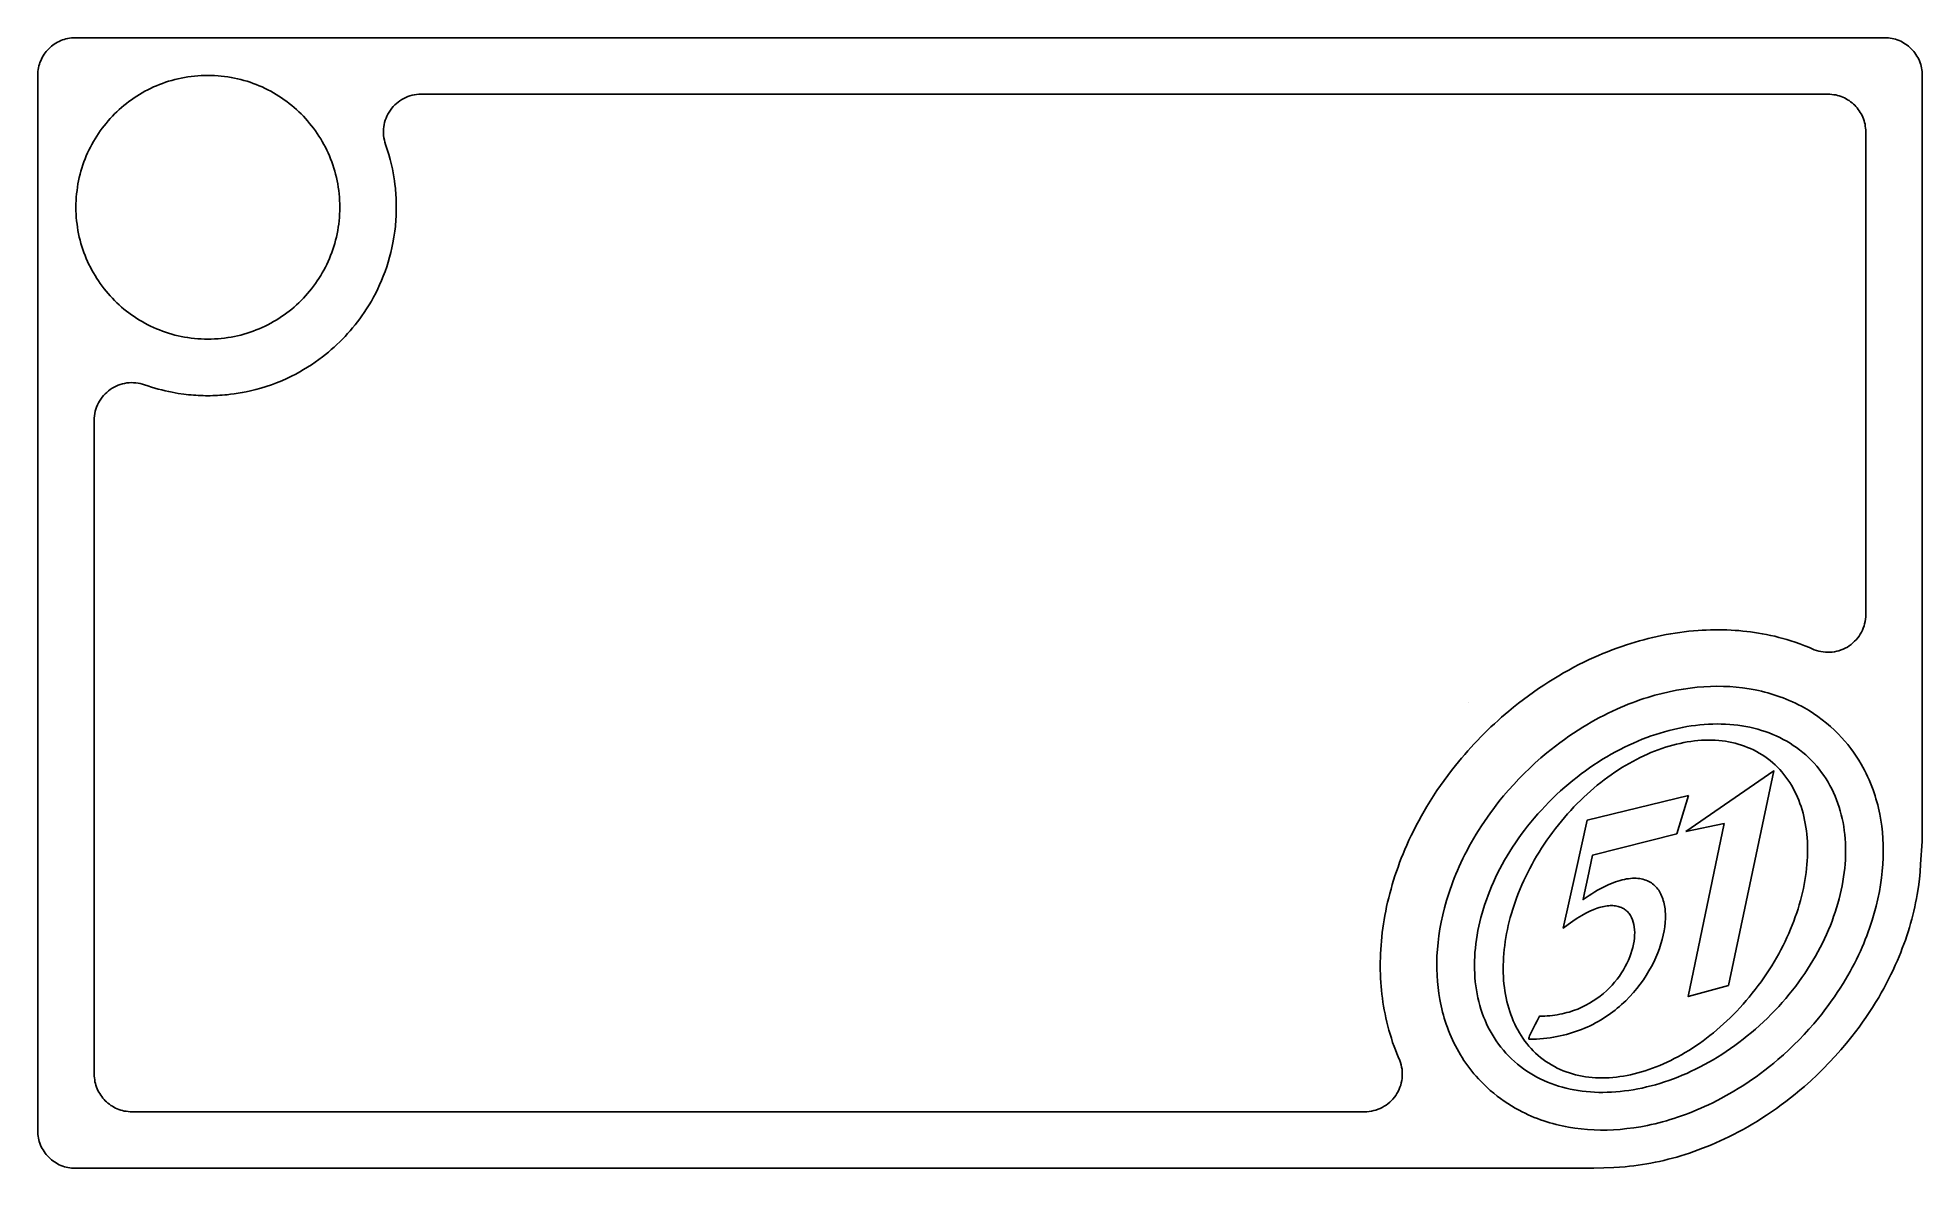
# Model space of a CAD drawing. Extents: x 0 to 500, y 0 to 300.
import ezdxf

# ---------------------------------------------------------------- set-up
doc = ezdxf.new("R2010")
doc.units = 0
doc.layers.add('Nível Padrão', color=18, linetype='CONTINUOUS')

msp = doc.modelspace()

# ---------------------------------------------------------------- linework, layer by layer
at = {"layer": 'Nível Padrão'}
for points in [[(0, 10), (0, 290), (0.01, 290.51), (0.05, 291.02), (0.12, 291.52), (0.2, 292.02), (0.31, 292.5), (0.45, 292.97), (0.61, 293.44), (0.79, 293.89), (0.99, 294.34), (1.21, 294.77), (1.45, 295.19), (1.71, 295.59), (1.99, 295.98), (2.28, 296.36), (2.6, 296.72), (2.93, 297.07), (3.28, 297.4), (3.64, 297.72), (4.02, 298.01), (4.41, 298.29), (4.81, 298.55), (5.23, 298.79), (5.66, 299.01), (6.11, 299.21), (6.56, 299.39), (7.03, 299.55), (7.5, 299.69), (7.98, 299.8), (8.48, 299.88), (8.98, 299.95), (9.49, 299.99), (10, 300), (490, 300), (490.5, 299.99), (490.99, 299.95), (491.48, 299.89), (491.96, 299.81), (492.44, 299.7), (492.91, 299.57), (493.37, 299.41), (493.83, 299.24), (494.27, 299.04), (494.71, 298.82), (495.13, 298.58), (495.55, 298.32), (495.95, 298.04), (496.34, 297.74), (496.71, 297.41), (497.07, 297.07), (497.41, 296.71), (497.74, 296.34), (498.04, 295.95), (498.32, 295.55), (498.58, 295.13), (498.82, 294.71), (499.04, 294.27), (499.24, 293.83), (499.41, 293.37), (499.57, 292.91), (499.7, 292.44), (499.81, 291.96), (499.89, 291.48), (499.95, 290.99), (499.99, 290.5), (500, 290), (500, 86.71), (499.56, 80.71), (499.42, 78.69), (499.22, 76.68), (498.96, 74.68), (498.65, 72.68), (498.45, 71.57), (498.23, 70.46), (498, 69.36), (497.74, 68.26), (497.48, 67.16), (497.19, 66.07), (496.89, 64.98), (496.58, 63.9), (496.23, 62.78), (495.87, 61.67), (495.5, 60.56), (495.11, 59.46), (494.7, 58.37), (494.28, 57.28), (493.84, 56.2), (493.39, 55.12), (492.83, 53.87), (492.26, 52.62), (491.67, 51.39), (491.06, 50.16), (490.43, 48.94), (489.79, 47.74), (489.12, 46.54), (488.43, 45.36), (487.62, 44.01), (486.79, 42.67), (485.94, 41.35), (485.06, 40.04), (484.16, 38.75), (483.24, 37.48), (482.3, 36.22), (481.33, 34.97), (479.89, 33.19), (478.41, 31.44), (476.89, 29.73), (475.33, 28.05), (473.73, 26.41), (472.09, 24.81), (470.42, 23.25), (468.71, 21.72), (467.51, 20.7), (466.3, 19.69), (465.07, 18.71), (463.82, 17.74), (462.56, 16.8), (461.28, 15.88), (459.99, 14.97), (458.68, 14.09), (457.46, 13.3), (456.24, 12.53), (455, 11.78), (453.75, 11.05), (452.48, 10.34), (451.21, 9.65), (449.93, 8.98), (448.63, 8.33), (447.49, 7.78), (446.35, 7.25), (445.2, 6.74), (444.05, 6.24), (442.88, 5.77), (441.71, 5.31), (440.53, 4.86), (439.35, 4.44), (438.23, 4.05), (437.1, 3.68), (435.97, 3.33), (434.84, 3), (433.7, 2.68), (432.55, 2.39), (431.4, 2.1), (430.25, 1.84), (429.13, 1.6), (428.01, 1.38), (426.88, 1.17), (425.75, 0.99), (424.61, 0.82), (423.48, 0.67), (422.34, 0.54), (421.2, 0.43), (419.69, 0.31), (418.18, 0.22), (412.86, 0), (10, 0), (9.5, 0.01), (9.01, 0.05), (8.52, 0.11), (8.04, 0.19), (7.56, 0.3), (7.09, 0.43), (6.63, 0.59), (6.17, 0.76), (5.73, 0.96), (5.29, 1.18), (4.87, 1.42), (4.45, 1.68), (4.05, 1.96), (3.66, 2.26), (3.29, 2.59), (2.93, 2.93), (2.59, 3.29), (2.26, 3.66), (1.96, 4.05), (1.68, 4.45), (1.42, 4.87), (1.18, 5.29), (0.96, 5.73), (0.76, 6.17), (0.59, 6.63), (0.43, 7.09), (0.3, 7.56), (0.19, 8.04), (0.11, 8.52), (0.05, 9.01), (0.01, 9.5), (0, 10)], [(10.14, 255.01), (10.16, 255.91), (10.19, 256.81), (10.25, 257.7), (10.33, 258.59), (10.43, 259.47), (10.55, 260.34), (10.69, 261.2), (10.86, 262.06), (11.04, 262.91), (11.25, 263.76), (11.47, 264.59), (11.72, 265.42), (11.98, 266.23), (12.27, 267.04), (12.57, 267.84), (12.89, 268.63), (13.24, 269.41), (13.6, 270.18), (13.97, 270.94), (14.37, 271.69), (14.78, 272.43), (15.21, 273.16), (15.66, 273.87), (16.12, 274.58), (16.6, 275.27), (17.1, 275.95), (17.61, 276.62), (18.14, 277.27), (18.68, 277.91), (19.24, 278.54), (19.81, 279.16), (20.4, 279.76), (21, 280.34), (21.61, 280.92), (22.24, 281.47), (22.88, 282.02), (23.54, 282.54), (24.2, 283.06), (24.88, 283.55), (25.58, 284.03), (26.28, 284.49), (27, 284.94), (27.72, 285.37), (28.46, 285.78), (29.21, 286.18), (29.97, 286.56), (30.74, 286.92), (31.52, 287.26), (32.31, 287.58), (33.11, 287.88), (33.92, 288.17), (34.74, 288.43), (35.56, 288.68), (36.4, 288.91), (37.24, 289.11), (38.09, 289.3), (38.95, 289.46), (39.81, 289.61), (40.69, 289.73), (41.57, 289.83), (42.45, 289.91), (43.34, 289.96), (44.24, 290), (45.14, 290.01), (46.05, 290), (46.95, 289.96), (47.84, 289.91), (48.72, 289.83), (49.6, 289.73), (50.47, 289.61), (51.34, 289.46), (52.2, 289.3), (53.05, 289.11), (53.89, 288.91), (54.73, 288.68), (55.55, 288.43), (56.37, 288.17), (57.18, 287.88), (57.98, 287.58), (58.77, 287.26), (59.55, 286.92), (60.32, 286.56), (61.08, 286.18), (61.83, 285.78), (62.57, 285.37), (63.29, 284.94), (64.01, 284.49), (64.71, 284.03), (65.41, 283.55), (66.09, 283.06), (66.75, 282.54), (67.41, 282.02), (68.05, 281.47), (68.68, 280.92), (69.29, 280.34), (69.89, 279.76), (70.48, 279.16), (71.05, 278.54), (71.61, 277.91), (72.15, 277.27), (72.68, 276.62), (73.19, 275.95), (73.69, 275.27), (74.17, 274.58), (74.63, 273.87), (75.08, 273.16), (75.51, 272.43), (75.92, 271.69), (76.32, 270.94), (76.69, 270.18), (77.05, 269.41), (77.39, 268.63), (77.72, 267.84), (78.02, 267.04), (78.31, 266.23), (78.57, 265.42), (78.82, 264.59), (79.04, 263.76), (79.25, 262.91), (79.43, 262.06), (79.6, 261.2), (79.74, 260.34), (79.86, 259.47), (79.96, 258.59), (80.04, 257.7), (80.1, 256.81), (80.13, 255.91), (80.14, 255.01), (80.13, 254.1), (80.1, 253.21), (80.04, 252.32), (79.96, 251.43), (79.86, 250.55), (79.74, 249.68), (79.6, 248.81), (79.43, 247.95), (79.25, 247.1), (79.04, 246.26), (78.82, 245.43), (78.57, 244.6), (78.31, 243.78), (78.02, 242.97), (77.72, 242.17), (77.39, 241.38), (77.05, 240.6), (76.69, 239.83), (76.32, 239.07), (75.92, 238.33), (75.51, 237.59), (75.08, 236.86), (74.63, 236.14), (74.17, 235.44), (73.69, 234.75), (73.19, 234.07), (72.68, 233.4), (72.15, 232.75), (71.61, 232.1), (71.05, 231.48), (70.48, 230.86), (69.89, 230.26), (69.29, 229.67), (68.68, 229.1), (68.05, 228.54), (67.41, 228), (66.75, 227.47), (66.09, 226.96), (65.41, 226.47), (64.71, 225.99), (64.01, 225.52), (63.29, 225.08), (62.57, 224.65), (61.83, 224.23), (61.08, 223.84), (60.32, 223.46), (59.55, 223.1), (58.77, 222.76), (57.98, 222.44), (57.18, 222.13), (56.37, 221.85), (55.55, 221.58), (54.73, 221.34), (53.89, 221.11), (53.05, 220.9), (52.2, 220.72), (51.34, 220.56), (50.47, 220.41), (49.6, 220.29), (48.72, 220.19), (47.84, 220.11), (46.95, 220.05), (46.05, 220.02), (45.14, 220.01), (44.24, 220.02), (43.34, 220.05), (42.45, 220.11), (41.57, 220.19), (40.69, 220.29), (39.81, 220.41), (38.95, 220.56), (38.09, 220.72), (37.24, 220.9), (36.4, 221.11), (35.56, 221.34), (34.74, 221.58), (33.92, 221.85), (33.11, 222.13), (32.31, 222.44), (31.52, 222.76), (30.74, 223.1), (29.97, 223.46), (29.21, 223.84), (28.46, 224.23), (27.72, 224.65), (27, 225.08), (26.28, 225.52), (25.58, 225.99), (24.88, 226.47), (24.2, 226.96), (23.54, 227.47), (22.88, 228), (22.24, 228.54), (21.61, 229.1), (21, 229.67), (20.4, 230.26), (19.81, 230.86), (19.24, 231.48), (18.68, 232.1), (18.14, 232.75), (17.61, 233.4), (17.1, 234.07), (16.6, 234.75), (16.12, 235.44), (15.66, 236.14), (15.21, 236.86), (14.78, 237.59), (14.37, 238.33), (13.97, 239.07), (13.6, 239.83), (13.24, 240.6), (12.89, 241.38), (12.57, 242.17), (12.27, 242.97), (11.98, 243.78), (11.72, 244.6), (11.47, 245.43), (11.25, 246.26), (11.04, 247.1), (10.86, 247.95), (10.69, 248.81), (10.55, 249.68), (10.43, 250.55), (10.33, 251.43), (10.25, 252.32), (10.19, 253.21), (10.16, 254.1), (10.14, 255.01)], [(15, 25), (15.01, 24.49), (15.05, 23.98), (15.12, 23.48), (15.2, 22.98), (15.31, 22.5), (15.45, 22.03), (15.61, 21.56), (15.79, 21.11), (15.99, 20.66), (16.21, 20.23), (16.45, 19.81), (16.71, 19.41), (16.99, 19.02), (17.28, 18.64), (17.6, 18.28), (17.93, 17.93), (18.28, 17.6), (18.64, 17.28), (19.02, 16.99), (19.41, 16.71), (19.81, 16.45), (20.23, 16.21), (20.66, 15.99), (21.11, 15.79), (21.56, 15.61), (22.03, 15.45), (22.5, 15.31), (22.98, 15.2), (23.48, 15.12), (23.98, 15.05), (24.49, 15.01), (25, 15), (352.04, 15), (352.66, 15.02), (353.27, 15.08), (353.87, 15.17), (354.46, 15.3), (355.04, 15.46), (355.61, 15.66), (356.17, 15.89), (356.71, 16.16), (357.23, 16.45), (357.74, 16.78), (358.22, 17.14), (358.69, 17.53), (359.13, 17.95), (359.54, 18.39), (359.94, 18.86), (360.3, 19.36), (360.63, 19.88), (360.93, 20.42), (361.19, 20.97), (361.42, 21.53), (361.61, 22.1), (361.77, 22.69), (361.89, 23.28), (361.98, 23.87), (362.03, 24.47), (362.04, 25.07), (362.02, 25.68), (361.96, 26.28), (361.86, 26.88), (361.73, 27.47), (361.56, 28.06), (361.35, 28.64), (360.95, 29.56), (360.57, 30.49), (360.2, 31.42), (359.86, 32.36), (359.48, 33.42), (359.13, 34.49), (358.8, 35.56), (358.49, 36.63), (358.2, 37.71), (357.93, 38.8), (357.68, 39.89), (357.45, 40.99), (357.25, 42.02), (357.07, 43.06), (356.9, 44.1), (356.76, 45.14), (356.63, 46.19), (356.51, 47.23), (356.42, 48.28), (356.34, 49.33), (356.28, 50.42), (356.23, 51.51), (356.2, 52.6), (356.19, 53.69), (356.19, 54.78), (356.22, 55.86), (356.26, 56.95), (356.31, 58.04), (356.39, 59.18), (356.49, 60.31), (356.6, 61.44), (356.73, 62.57), (356.87, 63.7), (357.04, 64.83), (357.22, 65.95), (357.42, 67.07), (357.64, 68.26), (357.89, 69.43), (358.15, 70.61), (358.43, 71.78), (358.73, 72.95), (359.05, 74.11), (359.38, 75.27), (359.73, 76.42), (360.1, 77.6), (360.5, 78.78), (360.91, 79.95), (361.34, 81.12), (361.78, 82.27), (362.24, 83.43), (362.72, 84.57), (363.21, 85.71), (363.81, 87.03), (364.43, 88.35), (365.07, 89.65), (365.73, 90.94), (366.4, 92.22), (367.1, 93.49), (367.82, 94.75), (368.56, 96), (369.43, 97.42), (370.32, 98.82), (371.23, 100.21), (372.17, 101.58), (373.13, 102.93), (374.12, 104.27), (375.13, 105.59), (376.15, 106.9), (376.95, 107.88), (377.76, 108.85), (378.59, 109.81), (379.42, 110.76), (380.26, 111.7), (381.12, 112.63), (381.99, 113.55), (382.87, 114.46), (383.76, 115.35), (384.66, 116.24), (385.57, 117.12), (386.49, 117.98), (387.43, 118.83), (388.37, 119.68), (389.33, 120.51), (390.29, 121.32), (391.56, 122.38), (392.85, 123.4), (394.16, 124.41), (395.48, 125.4), (396.82, 126.36), (398.18, 127.3), (399.55, 128.22), (400.94, 129.12), (402.23, 129.92), (403.54, 130.71), (404.85, 131.48), (406.18, 132.22), (407.53, 132.94), (408.88, 133.64), (410.24, 134.32), (411.62, 134.97), (412.83, 135.53), (414.05, 136.07), (415.27, 136.58), (416.5, 137.08), (417.74, 137.56), (418.99, 138.03), (420.24, 138.47), (421.5, 138.89), (422.66, 139.26), (423.81, 139.62), (424.97, 139.95), (426.14, 140.27), (427.31, 140.57), (428.48, 140.86), (429.66, 141.12), (430.84, 141.37), (432.04, 141.61), (433.24, 141.82), (434.44, 142.02), (435.65, 142.19), (436.86, 142.35), (438.07, 142.49), (439.28, 142.61), (440.49, 142.71), (441.59, 142.78), (442.69, 142.83), (443.78, 142.87), (444.88, 142.89), (445.98, 142.9), (447.07, 142.88), (448.17, 142.85), (449.27, 142.8), (450.31, 142.74), (451.35, 142.66), (452.38, 142.57), (453.42, 142.46), (454.45, 142.33), (455.48, 142.19), (456.51, 142.03), (457.53, 141.85), (458.64, 141.64), (459.74, 141.41), (460.83, 141.16), (461.92, 140.89), (463.01, 140.6), (464.09, 140.29), (465.16, 139.96), (466.23, 139.61), (467.53, 139.16), (468.81, 138.67), (470.08, 138.16), (471.34, 137.61), (471.93, 137.4), (472.51, 137.23), (473.11, 137.1), (473.71, 137), (474.31, 136.94), (474.91, 136.92), (475.52, 136.93), (476.12, 136.98), (476.71, 137.07), (477.3, 137.19), (477.89, 137.35), (478.46, 137.54), (479.02, 137.77), (479.57, 138.03), (480.11, 138.32), (480.63, 138.66), (481.13, 139.02), (481.6, 139.41), (482.05, 139.83), (482.47, 140.27), (482.86, 140.73), (483.21, 141.22), (483.54, 141.72), (483.84, 142.25), (484.11, 142.79), (484.34, 143.34), (484.54, 143.91), (484.7, 144.5), (484.83, 145.09), (484.92, 145.69), (484.98, 146.3), (485, 146.92), (485, 275), (484.99, 275.51), (484.95, 276.02), (484.88, 276.52), (484.8, 277.02), (484.69, 277.5), (484.55, 277.97), (484.39, 278.44), (484.21, 278.89), (484.01, 279.34), (483.79, 279.77), (483.55, 280.19), (483.29, 280.59), (483.01, 280.98), (482.72, 281.36), (482.4, 281.72), (482.07, 282.07), (481.72, 282.4), (481.36, 282.72), (480.98, 283.01), (480.59, 283.29), (480.19, 283.55), (479.77, 283.79), (479.34, 284.01), (478.89, 284.21), (478.44, 284.39), (477.97, 284.55), (477.5, 284.69), (477.02, 284.8), (476.52, 284.88), (476.02, 284.95), (475.51, 284.99), (475, 285), (101.73, 285), (101.12, 284.98), (100.52, 284.93), (99.93, 284.84), (99.35, 284.71), (98.77, 284.55), (98.21, 284.36), (97.66, 284.14), (97.13, 283.88), (96.61, 283.59), (96.11, 283.28), (95.63, 282.93), (95.17, 282.55), (94.73, 282.15), (94.32, 281.72), (93.93, 281.26), (93.56, 280.77), (93.23, 280.27), (92.93, 279.75), (92.66, 279.21), (92.42, 278.66), (92.22, 278.1), (92.05, 277.53), (91.92, 276.96), (91.82, 276.37), (91.76, 275.78), (91.73, 275.19), (91.74, 274.6), (91.78, 274.01), (91.86, 273.41), (91.97, 272.83), (92.12, 272.24), (92.3, 271.66), (92.29, 271.68), (92.74, 270.35), (93.16, 269.01), (93.53, 267.65), (93.86, 266.29), (94.1, 265.22), (94.31, 264.14), (94.5, 263.06), (94.66, 261.98), (94.78, 261.04), (94.89, 260.1), (94.95, 259.47), (95, 258.84), (95.04, 258.2), (95.08, 257.57), (95.11, 256.93), (95.13, 256.29), (95.14, 255.65), (95.14, 255.01), (95.14, 254.37), (95.13, 253.73), (95.11, 253.09), (95.08, 252.45), (95.04, 251.81), (95, 251.18), (94.95, 250.54), (94.89, 249.91), (94.74, 248.66), (94.52, 247.11), (94.25, 245.56), (93.99, 244.27), (93.69, 243), (93.36, 241.73), (92.99, 240.47), (92.6, 239.22), (92.17, 237.98), (91.7, 236.76), (91.21, 235.54), (90.72, 234.43), (90.21, 233.33), (89.67, 232.25), (89.11, 231.18), (88.52, 230.12), (87.9, 229.08), (87.26, 228.05), (86.6, 227.04), (86.02, 226.21), (85.43, 225.39), (84.82, 224.58), (84.2, 223.78), (83.56, 223), (82.9, 222.23), (82.23, 221.47), (81.55, 220.73), (80.85, 220), (80.13, 219.29), (79.4, 218.59), (78.66, 217.9), (77.9, 217.23), (77.13, 216.58), (76.35, 215.94), (75.55, 215.31), (74.58, 214.59), (73.6, 213.89), (72.6, 213.22), (71.58, 212.57), (70.55, 211.94), (69.51, 211.34), (68.45, 210.76), (67.38, 210.21), (66.06, 209.58), (64.73, 208.99), (63.38, 208.44), (62.01, 207.93), (60.64, 207.46), (59.24, 207.03), (57.84, 206.64), (56.42, 206.29), (55.35, 206.05), (54.28, 205.84), (53.2, 205.66), (52.12, 205.49), (51.18, 205.37), (50.24, 205.27), (49.61, 205.21), (48.98, 205.15), (48.34, 205.11), (47.7, 205.07), (47.07, 205.04), (46.43, 205.02), (45.79, 205.01), (45.14, 205.01), (44.5, 205.01), (43.86, 205.02), (43.22, 205.04), (42.58, 205.07), (41.95, 205.11), (41.31, 205.15), (40.68, 205.21), (40.05, 205.27), (38.8, 205.41), (37.24, 205.63), (35.7, 205.9), (34.76, 206.09), (33.83, 206.3), (32.9, 206.52), (31.98, 206.76), (31.06, 207.02), (30.15, 207.3), (29.24, 207.59), (28.34, 207.91), (28.37, 207.89), (27.79, 208.07), (27.21, 208.22), (26.62, 208.34), (26.02, 208.42), (25.43, 208.46), (24.84, 208.47), (24.24, 208.44), (23.65, 208.38), (23.07, 208.28), (22.49, 208.15), (21.92, 207.99), (21.36, 207.79), (20.81, 207.55), (20.27, 207.28), (19.75, 206.98), (19.24, 206.65), (18.76, 206.28), (18.3, 205.89), (17.86, 205.48), (17.46, 205.04), (17.08, 204.58), (16.73, 204.09), (16.41, 203.59), (16.12, 203.08), (15.87, 202.54), (15.64, 201.99), (15.45, 201.43), (15.29, 200.86), (15.16, 200.27), (15.07, 199.68), (15.02, 199.08), (15, 198.47), (15, 25)], [(477.73, 115.23), (476.71, 116.23), (475.66, 117.2), (474.58, 118.13), (473.47, 119.01), (472.32, 119.86), (471.15, 120.67), (469.94, 121.44), (468.71, 122.16), (467.93, 122.59), (467.14, 123), (466.34, 123.4), (465.53, 123.78), (464.72, 124.14), (463.89, 124.49), (463.06, 124.81), (462.23, 125.12), (461.43, 125.4), (460.62, 125.67), (459.81, 125.92), (459, 126.15), (458.18, 126.37), (457.36, 126.57), (456.53, 126.76), (455.7, 126.93), (454.03, 127.23), (452.34, 127.48), (450.65, 127.67), (448.96, 127.8), (447.24, 127.87), (445.52, 127.9), (443.8, 127.86), (442.08, 127.78), (440.25, 127.63), (438.42, 127.43), (436.61, 127.17), (434.8, 126.86), (432.87, 126.47), (430.95, 126.02), (429.05, 125.52), (427.17, 124.96), (426.12, 124.62), (425.08, 124.27), (424.04, 123.9), (423.01, 123.52), (421.98, 123.12), (420.96, 122.71), (419.95, 122.28), (418.94, 121.83), (417.78, 121.3), (416.63, 120.75), (415.49, 120.17), (414.36, 119.58), (413.23, 118.98), (412.12, 118.35), (411.02, 117.71), (409.92, 117.05), (408.68, 116.26), (407.45, 115.46), (406.23, 114.63), (405.03, 113.79), (403.84, 112.92), (402.67, 112.03), (401.51, 111.13), (400.37, 110.2), (398.83, 108.89), (397.31, 107.55), (395.84, 106.18), (394.39, 104.77), (392.97, 103.33), (391.59, 101.86), (390.24, 100.35), (388.93, 98.82), (388.03, 97.73), (387.15, 96.62), (386.29, 95.49), (385.45, 94.36), (384.62, 93.21), (383.82, 92.04), (383.04, 90.86), (382.27, 89.67), (381.63, 88.63), (381, 87.57), (380.39, 86.51), (379.79, 85.44), (379.21, 84.36), (378.65, 83.27), (378.11, 82.17), (377.58, 81.06), (377.12, 80.07), (376.68, 79.06), (376.25, 78.05), (375.84, 77.03), (375.44, 76.01), (375.06, 74.98), (374.7, 73.94), (374.35, 72.9), (373.77, 71.03), (373.24, 69.14), (372.77, 67.23), (372.35, 65.32), (372.02, 63.51), (371.74, 61.7), (371.52, 59.88), (371.35, 58.06), (371.24, 56.34), (371.19, 54.63), (371.2, 52.91), (371.26, 51.19), (371.36, 49.58), (371.52, 47.97), (371.73, 46.37), (371.99, 44.78), (372.15, 43.94), (372.33, 43.11), (372.52, 42.29), (372.72, 41.47), (372.94, 40.65), (373.18, 39.84), (373.43, 39.03), (373.7, 38.22), (373.99, 37.38), (374.31, 36.54), (374.64, 35.72), (374.99, 34.89), (375.36, 34.08), (375.74, 33.28), (376.14, 32.48), (376.56, 31.69), (377, 30.91), (377.45, 30.15), (377.91, 29.39), (378.4, 28.64), (378.9, 27.91), (379.41, 27.19), (379.94, 26.48), (380.49, 25.78), (381.05, 25.09), (381.63, 24.42), (382.22, 23.76), (382.83, 23.11), (383.45, 22.48), (384.08, 21.85), (384.73, 21.25), (385.39, 20.65), (386.28, 19.9), (387.19, 19.18), (388.11, 18.48), (389.06, 17.8), (390.02, 17.16), (391.01, 16.54), (392.01, 15.96), (393.02, 15.4), (393.82, 14.98), (394.62, 14.59), (395.42, 14.21), (396.24, 13.86), (397.06, 13.51), (397.89, 13.19), (398.73, 12.88), (399.57, 12.59), (400.38, 12.33), (401.19, 12.08), (402.01, 11.85), (402.83, 11.64), (403.65, 11.44), (404.47, 11.25), (405.3, 11.08), (406.14, 10.93), (407.82, 10.66), (409.51, 10.45), (411.21, 10.29), (412.91, 10.2), (414.63, 10.15), (416.36, 10.16), (418.08, 10.23), (419.8, 10.34), (421.63, 10.52), (423.46, 10.76), (425.28, 11.05), (427.09, 11.39), (428.09, 11.6), (429.1, 11.83), (430.1, 12.08), (431.1, 12.34), (432.09, 12.62), (433.08, 12.91), (434.07, 13.21), (435.05, 13.53), (436.1, 13.89), (437.14, 14.27), (438.17, 14.66), (439.2, 15.06), (440.22, 15.49), (441.24, 15.92), (442.25, 16.37), (443.25, 16.84), (444.41, 17.4), (445.55, 17.98), (446.69, 18.57), (447.82, 19.19), (448.93, 19.82), (450.04, 20.47), (451.14, 21.14), (452.22, 21.82), (453.46, 22.63), (454.68, 23.46), (455.89, 24.31), (457.08, 25.19), (458.26, 26.08), (459.42, 26.99), (460.57, 27.93), (461.7, 28.88), (463.14, 30.15), (464.56, 31.44), (465.94, 32.77), (467.3, 34.13), (468.62, 35.51), (469.92, 36.93), (471.18, 38.37), (472.42, 39.84), (473.3, 40.94), (474.17, 42.05), (475.02, 43.18), (475.85, 44.32), (476.66, 45.48), (477.45, 46.65), (478.22, 47.83), (478.97, 49.03), (479.61, 50.07), (480.22, 51.13), (480.82, 52.19), (481.41, 53.27), (481.97, 54.35), (482.52, 55.44), (483.06, 56.55), (483.57, 57.65), (484.02, 58.66), (484.45, 59.66), (484.87, 60.68), (485.27, 61.7), (485.65, 62.72), (486.02, 63.75), (486.37, 64.79), (486.71, 65.83), (487.27, 67.71), (487.78, 69.6), (488.23, 71.5), (488.62, 73.42), (488.93, 75.22), (489.19, 77.04), (489.39, 78.85), (489.54, 80.68), (489.62, 82.39), (489.65, 84.11), (489.63, 85.82), (489.55, 87.54), (489.42, 89.15), (489.24, 90.75), (489.01, 92.35), (488.72, 93.94), (488.55, 94.77), (488.36, 95.59), (488.16, 96.42), (487.94, 97.23), (487.71, 98.05), (487.46, 98.86), (487.2, 99.66), (486.92, 100.46), (486.59, 101.34), (486.25, 102.21), (485.88, 103.07), (485.5, 103.93), (485.1, 104.77), (484.68, 105.61), (484.24, 106.43), (483.78, 107.25), (483.13, 108.33), (482.45, 109.39), (481.74, 110.42), (481, 111.43), (480.23, 112.42), (479.43, 113.38), (478.59, 114.32), (477.73, 115.23)], [(470.57, 108.24), (471.3, 107.48), (471.99, 106.69), (472.65, 105.89), (473.28, 105.06), (473.88, 104.22), (474.45, 103.35), (474.99, 102.47), (475.5, 101.57), (475.98, 100.66), (476.43, 99.72), (476.85, 98.78), (477.24, 97.81), (477.6, 96.83), (477.93, 95.84), (478.23, 94.83), (478.5, 93.81), (478.75, 92.78), (478.96, 91.74), (479.15, 90.68), (479.3, 89.61), (479.43, 88.54), (479.53, 87.45), (479.6, 86.35), (479.64, 85.25), (479.65, 84.13), (479.64, 83.01), (479.59, 81.88), (479.52, 80.74), (479.42, 79.6), (479.29, 78.45), (479.13, 77.3), (478.95, 76.14), (478.74, 74.98), (478.5, 73.81), (478.23, 72.65), (477.94, 71.47), (477.61, 70.3), (477.26, 69.13), (476.89, 67.95), (476.48, 66.78), (476.05, 65.6), (475.6, 64.43), (475.11, 63.25), (474.6, 62.08), (474.06, 60.91), (473.5, 59.75), (472.91, 58.59), (472.29, 57.43), (471.65, 56.27), (470.98, 55.12), (470.28, 53.98), (469.56, 52.84), (468.81, 51.71), (468.04, 50.59), (467.24, 49.47), (466.41, 48.37), (465.56, 47.27), (464.68, 46.18), (463.78, 45.1), (462.86, 44.03), (461.9, 42.97), (460.93, 41.93), (459.92, 40.89), (458.9, 39.87), (457.85, 38.87), (456.79, 37.89), (455.72, 36.94), (454.64, 36.01), (453.55, 35.11), (452.45, 34.23), (451.34, 33.38), (450.23, 32.56), (449.1, 31.76), (447.96, 30.99), (446.82, 30.24), (445.68, 29.52), (444.52, 28.82), (443.36, 28.15), (442.2, 27.51), (441.03, 26.89), (439.86, 26.3), (438.68, 25.74), (437.5, 25.2), (436.32, 24.69), (435.14, 24.21), (433.95, 23.75), (432.77, 23.32), (431.58, 22.92), (430.4, 22.54), (429.21, 22.19), (428.03, 21.87), (426.85, 21.58), (425.67, 21.31), (424.5, 21.07), (423.33, 20.86), (422.16, 20.67), (421, 20.52), (419.84, 20.39), (418.69, 20.29), (417.55, 20.21), (416.41, 20.17), (415.28, 20.15), (414.16, 20.16), (413.04, 20.2), (411.94, 20.27), (410.84, 20.36), (409.76, 20.49), (408.69, 20.64), (407.62, 20.82), (406.57, 21.03), (405.53, 21.27), (404.51, 21.54), (403.49, 21.83), (402.49, 22.16), (401.51, 22.51), (400.54, 22.9), (399.58, 23.31), (398.65, 23.75), (397.72, 24.22), (396.82, 24.72), (395.93, 25.25), (395.06, 25.81), (394.22, 26.4), (393.38, 27.02), (392.57, 27.67), (391.78, 28.35), (391.01, 29.06), (390.27, 29.8), (389.54, 30.57), (388.85, 31.35), (388.19, 32.16), (387.56, 32.98), (386.96, 33.83), (386.39, 34.69), (385.85, 35.57), (385.34, 36.47), (384.86, 37.39), (384.41, 38.32), (383.99, 39.27), (383.6, 40.23), (383.24, 41.21), (382.91, 42.21), (382.61, 43.21), (382.34, 44.23), (382.09, 45.26), (381.88, 46.31), (381.69, 47.36), (381.54, 48.43), (381.41, 49.51), (381.31, 50.6), (381.24, 51.69), (381.2, 52.8), (381.19, 53.91), (381.2, 55.04), (381.25, 56.17), (381.32, 57.3), (381.42, 58.44), (381.55, 59.59), (381.71, 60.75), (381.89, 61.9), (382.1, 63.07), (382.34, 64.23), (382.61, 65.4), (382.9, 66.57), (383.23, 67.74), (383.58, 68.92), (383.95, 70.09), (384.36, 71.27), (384.79, 72.44), (385.24, 73.62), (385.73, 74.79), (386.24, 75.96), (386.78, 77.13), (387.34, 78.3), (387.93, 79.46), (388.55, 80.62), (389.19, 81.77), (389.86, 82.92), (390.56, 84.07), (391.28, 85.2), (392.03, 86.33), (392.8, 87.46), (393.6, 88.57), (394.43, 89.68), (395.28, 90.78), (396.16, 91.87), (397.06, 92.95), (397.98, 94.02), (398.94, 95.07), (399.91, 96.12), (400.92, 97.15), (401.94, 98.18), (402.99, 99.18), (404.05, 100.16), (405.12, 101.11), (406.2, 102.04), (407.29, 102.94), (408.39, 103.81), (409.5, 104.66), (410.61, 105.49), (411.74, 106.29), (412.88, 107.06), (414.02, 107.81), (415.16, 108.53), (416.32, 109.22), (417.48, 109.89), (418.64, 110.54), (419.81, 111.15), (420.98, 111.74), (422.16, 112.31), (423.34, 112.84), (424.52, 113.35), (425.7, 113.84), (426.89, 114.29), (428.07, 114.72), (429.26, 115.13), (430.44, 115.5), (431.63, 115.85), (432.81, 116.17), (433.99, 116.47), (435.17, 116.74), (436.34, 116.97), (437.51, 117.19), (438.68, 117.37), (439.84, 117.53), (441, 117.66), (442.15, 117.76), (443.29, 117.83), (444.43, 117.88), (445.56, 117.9), (446.68, 117.89), (447.8, 117.85), (448.9, 117.78), (450, 117.68), (451.08, 117.56), (452.15, 117.41), (453.22, 117.23), (454.27, 117.02), (455.31, 116.78), (456.33, 116.51), (457.35, 116.21), (458.35, 115.89), (459.33, 115.53), (460.3, 115.15), (461.26, 114.74), (462.19, 114.3), (463.12, 113.82), (464.02, 113.32), (464.91, 112.79), (465.78, 112.23), (466.62, 111.64), (467.46, 111.02), (468.27, 110.37), (469.06, 109.69), (469.83, 108.98), (470.57, 108.24)], [(458.94, 108.73), (459.63, 108.19), (460.3, 107.63), (460.95, 107.05), (461.57, 106.44), (462.17, 105.82), (462.75, 105.17), (463.3, 104.5), (463.83, 103.82), (464.34, 103.11), (464.82, 102.39), (465.28, 101.65), (465.71, 100.89), (466.12, 100.11), (466.51, 99.31), (466.88, 98.5), (467.22, 97.68), (467.54, 96.83), (467.83, 95.98), (468.1, 95.1), (468.35, 94.22), (468.58, 93.32), (468.78, 92.4), (468.96, 91.48), (469.11, 90.54), (469.24, 89.59), (469.35, 88.63), (469.44, 87.66), (469.5, 86.68), (469.54, 85.69), (469.55, 84.68), (469.55, 83.67), (469.52, 82.66), (469.46, 81.63), (469.39, 80.6), (469.29, 79.56), (469.16, 78.51), (469.02, 77.46), (468.85, 76.4), (468.66, 75.33), (468.44, 74.26), (468.21, 73.19), (467.95, 72.12), (467.66, 71.04), (467.36, 69.95), (467.03, 68.87), (466.68, 67.78), (466.3, 66.7), (465.91, 65.61), (465.49, 64.52), (465.04, 63.43), (464.58, 62.34), (464.09, 61.26), (463.58, 60.17), (463.05, 59.09), (462.49, 58.01), (461.91, 56.93), (461.31, 55.85), (460.69, 54.78), (460.04, 53.72), (459.37, 52.66), (458.68, 51.6), (457.97, 50.55), (457.23, 49.5), (456.47, 48.47), (455.69, 47.44), (454.9, 46.44), (454.1, 45.45), (453.29, 44.49), (452.46, 43.55), (451.62, 42.62), (450.78, 41.72), (449.92, 40.83), (449.05, 39.97), (448.18, 39.13), (447.29, 38.31), (446.4, 37.51), (445.49, 36.73), (444.58, 35.97), (443.67, 35.24), (442.75, 34.52), (441.82, 33.83), (440.88, 33.16), (439.94, 32.52), (439, 31.89), (438.05, 31.29), (437.09, 30.71), (436.14, 30.15), (435.18, 29.62), (434.21, 29.11), (433.25, 28.62), (432.28, 28.15), (431.31, 27.71), (430.35, 27.3), (429.38, 26.9), (428.41, 26.53), (427.44, 26.19), (426.47, 25.87), (425.51, 25.57), (424.54, 25.3), (423.58, 25.06), (422.62, 24.84), (421.67, 24.64), (420.72, 24.47), (419.77, 24.32), (418.83, 24.2), (417.89, 24.11), (416.96, 24.04), (416.03, 24), (415.11, 23.98), (414.2, 23.99), (413.29, 24.03), (412.39, 24.1), (411.5, 24.19), (410.62, 24.3), (409.75, 24.45), (408.89, 24.62), (408.03, 24.82), (407.19, 25.05), (406.36, 25.3), (405.54, 25.59), (404.73, 25.9), (403.93, 26.24), (403.15, 26.6), (402.38, 27), (401.62, 27.42), (400.88, 27.88), (400.15, 28.36), (399.43, 28.87), (398.74, 29.41), (398.07, 29.97), (397.42, 30.55), (396.8, 31.16), (396.2, 31.78), (395.62, 32.43), (395.07, 33.09), (394.54, 33.78), (394.03, 34.49), (393.55, 35.21), (393.09, 35.95), (392.66, 36.71), (392.25, 37.49), (391.86, 38.29), (391.49, 39.1), (391.15, 39.92), (390.83, 40.77), (390.54, 41.62), (390.27, 42.5), (390.02, 43.38), (389.79, 44.28), (389.59, 45.2), (389.41, 46.12), (389.26, 47.06), (389.13, 48.01), (389.02, 48.97), (388.93, 49.94), (388.87, 50.92), (388.83, 51.91), (388.82, 52.91), (388.82, 53.92), (388.85, 54.94), (388.91, 55.97), (388.98, 57), (389.08, 58.04), (389.2, 59.09), (389.35, 60.14), (389.52, 61.2), (389.71, 62.27), (389.92, 63.33), (390.16, 64.41), (390.42, 65.48), (390.7, 66.56), (391.01, 67.64), (391.34, 68.73), (391.69, 69.82), (392.06, 70.9), (392.46, 71.99), (392.88, 73.08), (393.32, 74.17), (393.79, 75.26), (394.28, 76.34), (394.79, 77.43), (395.32, 78.51), (395.88, 79.59), (396.46, 80.67), (397.06, 81.75), (397.68, 82.82), (398.33, 83.88), (399, 84.94), (399.69, 86), (400.4, 87.05), (401.14, 88.09), (401.9, 89.13), (402.67, 90.15), (403.46, 91.16), (404.27, 92.14), (405.08, 93.11), (405.91, 94.05), (406.74, 94.98), (407.59, 95.88), (408.45, 96.76), (409.32, 97.63), (410.19, 98.47), (411.08, 99.29), (411.97, 100.09), (412.87, 100.87), (413.78, 101.63), (414.7, 102.36), (415.62, 103.07), (416.55, 103.77), (417.49, 104.44), (418.43, 105.08), (419.37, 105.71), (420.32, 106.31), (421.28, 106.89), (422.23, 107.45), (423.19, 107.98), (424.16, 108.49), (425.12, 108.98), (426.09, 109.45), (427.05, 109.89), (428.02, 110.3), (428.99, 110.7), (429.96, 111.06), (430.93, 111.41), (431.89, 111.73), (432.86, 112.03), (433.82, 112.3), (434.79, 112.54), (435.74, 112.76), (436.7, 112.96), (437.65, 113.13), (438.6, 113.28), (439.54, 113.4), (440.48, 113.49), (441.41, 113.56), (442.34, 113.6), (443.26, 113.62), (444.17, 113.6), (445.08, 113.57), (445.98, 113.5), (446.87, 113.41), (447.75, 113.3), (448.62, 113.15), (449.48, 112.98), (450.34, 112.78), (451.18, 112.55), (452.01, 112.3), (452.83, 112.01), (453.64, 111.7), (454.44, 111.36), (455.22, 111), (455.99, 110.6), (456.75, 110.17), (457.49, 109.72), (458.22, 109.24), (458.94, 108.73)], [(437.25, 89.39), (460.61, 105.44), (448.54, 48.54), (437.91, 45.55), (447.43, 91.49), (437.25, 89.39)], [(438, 98.89), (411.05, 92.36), (408.05, 78.79), (404.74, 63.73), (406.03, 64.71), (407.27, 65.59), (408.47, 66.38), (409.63, 67.08), (410.73, 67.69), (411.79, 68.21), (412.81, 68.65), (413.78, 69.02), (414.24, 69.17), (414.7, 69.3), (415.14, 69.41), (415.57, 69.51), (415.99, 69.58), (416.4, 69.64), (416.8, 69.68), (417.19, 69.71), (417.56, 69.71), (417.93, 69.7), (418.28, 69.68), (418.62, 69.64), (418.95, 69.58), (419.27, 69.51), (419.58, 69.42), (419.88, 69.32), (420.16, 69.2), (420.43, 69.07), (420.7, 68.93), (420.95, 68.77), (421.19, 68.6), (421.42, 68.42), (421.64, 68.22), (421.84, 68.01), (422.04, 67.8), (422.22, 67.57), (422.4, 67.32), (422.56, 67.07), (422.85, 66.54), (423.1, 65.96), (423.3, 65.35), (423.46, 64.7), (423.58, 64.03), (423.66, 63.32), (423.69, 62.59), (423.67, 61.83), (423.62, 61.06), (423.52, 60.26), (423.37, 59.45), (423.19, 58.62), (422.96, 57.79), (422.69, 56.94), (422.38, 56.09), (422.03, 55.24), (421.63, 54.38), (421.19, 53.53), (420.71, 52.69), (420.19, 51.84), (419.63, 51.01), (419.02, 50.2), (418.37, 49.39), (417.69, 48.61), (416.96, 47.84), (416.19, 47.1), (415.38, 46.38), (414.53, 45.69), (413.64, 45.03), (412.7, 44.4), (411.73, 43.81), (410.72, 43.25), (409.67, 42.74), (408.58, 42.27), (407.44, 41.84), (406.27, 41.47), (405.67, 41.3), (405.06, 41.14), (404.44, 41), (403.81, 40.87), (403.17, 40.75), (402.52, 40.65), (401.86, 40.57), (401.19, 40.5), (400.51, 40.44), (399.83, 40.4), (399.13, 40.38), (398.42, 40.37), (397.78, 39.17), (397.27, 38.18), (396.72, 37.1), (396.22, 36.04), (395.82, 35.14), (395.7, 34.78), (395.62, 34.5), (395.61, 34.4), (395.61, 34.32), (395.64, 34.28), (395.68, 34.26), (396.65, 34.27), (397.6, 34.31), (398.54, 34.36), (399.46, 34.44), (400.38, 34.53), (401.28, 34.65), (402.17, 34.79), (403.04, 34.94), (403.9, 35.12), (404.76, 35.31), (405.59, 35.52), (406.42, 35.76), (407.23, 36), (408.03, 36.27), (408.82, 36.55), (409.59, 36.84), (410.35, 37.16), (411.1, 37.49), (411.84, 37.83), (412.56, 38.19), (413.27, 38.56), (413.97, 38.94), (414.65, 39.34), (415.32, 39.75), (415.98, 40.18), (416.63, 40.61), (417.26, 41.06), (417.88, 41.52), (418.48, 41.98), (419.08, 42.46), (419.66, 42.95), (420.22, 43.45), (420.78, 43.96), (421.32, 44.47), (422.36, 45.53), (423.34, 46.61), (424.28, 47.72), (425.16, 48.86), (425.99, 50.01), (426.76, 51.18), (427.48, 52.36), (428.15, 53.55), (428.76, 54.74), (429.32, 55.94), (429.82, 57.14), (430.27, 58.33), (430.66, 59.52), (431, 60.69), (431.28, 61.85), (431.5, 62.99), (431.67, 64.11), (431.79, 65.21), (431.85, 66.28), (431.85, 67.32), (431.8, 68.32), (431.75, 68.81), (431.69, 69.28), (431.61, 69.75), (431.52, 70.21), (431.41, 70.65), (431.29, 71.09), (431.16, 71.51), (431.01, 71.92), (430.85, 72.32), (430.67, 72.7), (430.48, 73.07), (430.28, 73.43), (430.06, 73.77), (429.82, 74.1), (429.58, 74.41), (429.31, 74.7), (429.03, 74.98), (428.74, 75.24), (428.44, 75.49), (428.11, 75.72), (427.78, 75.93), (427.43, 76.12), (427.06, 76.29), (426.68, 76.45), (426.29, 76.58), (425.88, 76.7), (425.45, 76.79), (425.02, 76.87), (424.56, 76.92), (424.09, 76.95), (423.61, 76.96), (423.11, 76.95), (422.6, 76.91), (422.07, 76.85), (421.53, 76.77), (420.97, 76.66), (420.4, 76.53), (419.81, 76.37), (419.21, 76.19), (418.59, 75.98), (417.96, 75.74), (417.31, 75.48), (416.65, 75.19), (415.97, 74.88), (415.28, 74.54), (414.57, 74.16), (413.84, 73.76), (413.11, 73.33), (412.35, 72.87), (411.58, 72.38), (410.8, 71.86), (410, 71.31), (410.01, 71.43), (410.07, 71.8), (410.34, 73.12), (411.22, 77.18), (412.52, 83.1), (434.84, 88.78), (438, 98.89)]]:
    msp.add_lwpolyline(points, close=True, dxfattribs=at)
msp.add_lwpolyline([(379.65, 123.71), (379.65, 123.71)], dxfattribs=at)

doc.saveas('drawing.dxf')
